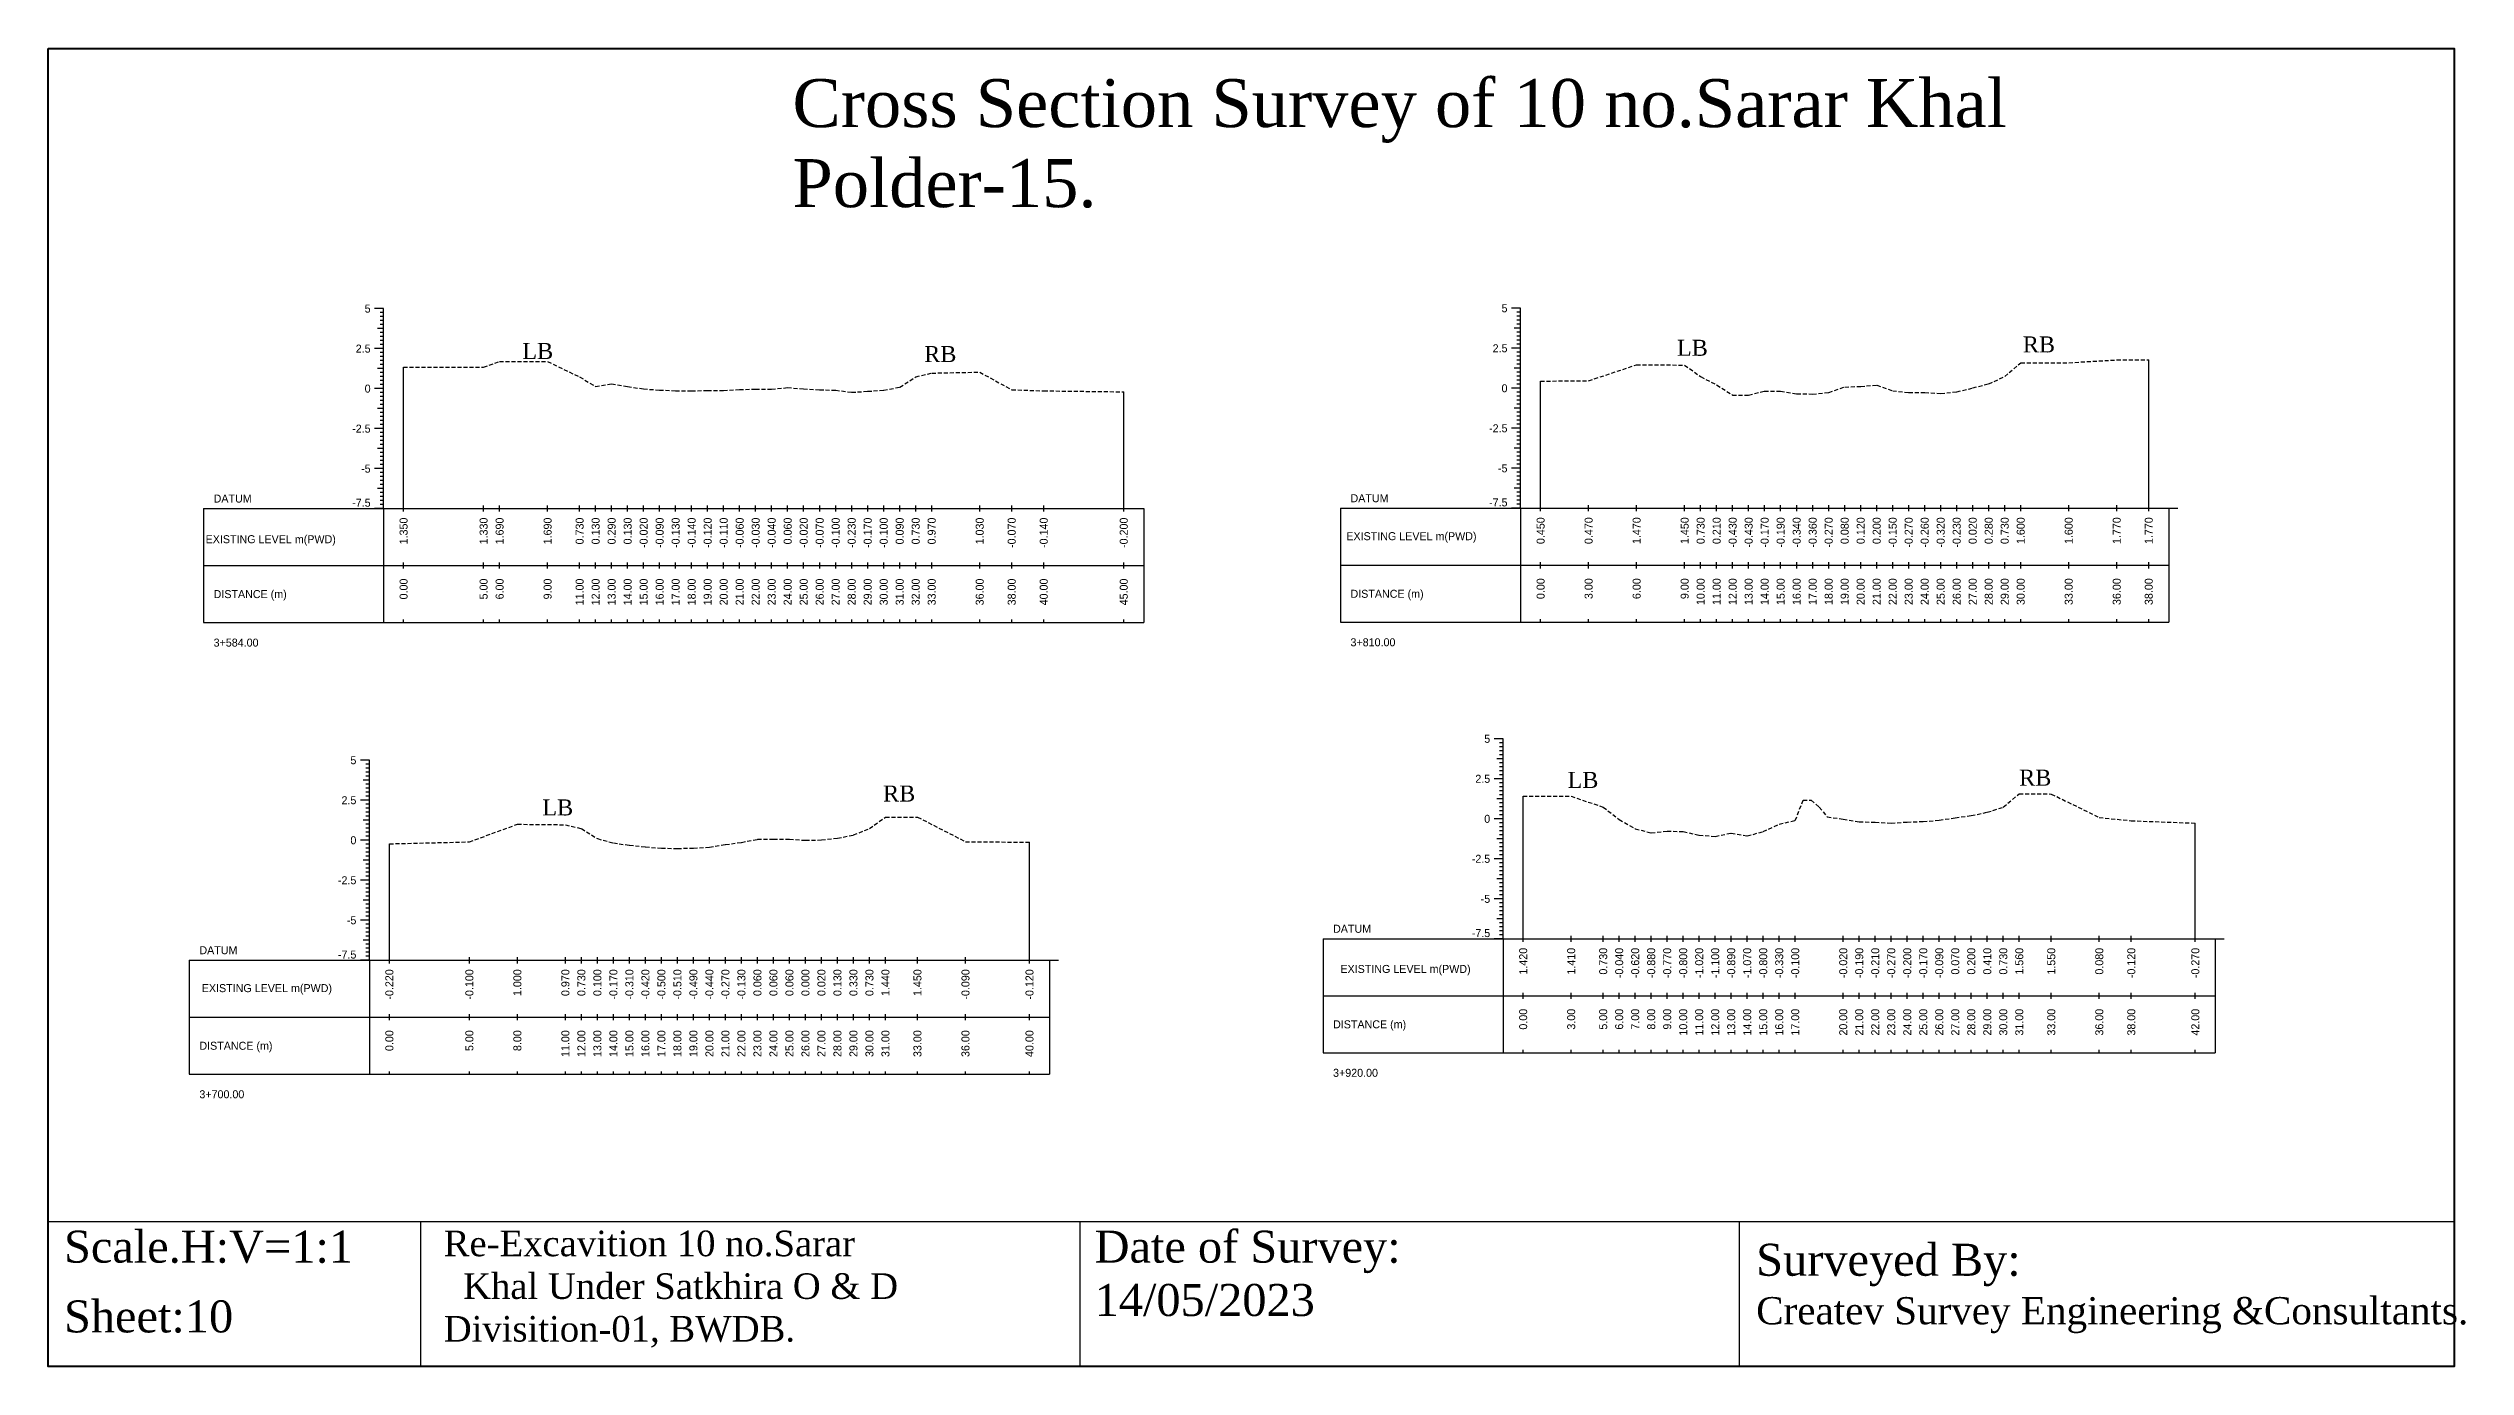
# Model space of a CAD drawing. Header units: inches. Extents: x 4752 to 6808, y -1487 to -426.
# Drawn here: x 6246.1 to 6397.1, y -1230.3 to -1148 of the extents above; entities that cross this region are included whole.
import ezdxf
from ezdxf.enums import TextEntityAlignment as Align

# ---------------------------------------------------------------- set-up
doc = ezdxf.new("R2010")
doc.units = ezdxf.units.IN
doc.header["$MEASUREMENT"] = 0
doc.linetypes.add('HIDDEN', pattern=[0.375, 0.25, -0.125])
doc.layers.add('CS_Drawing', color=7, linetype='Continuous')
doc.layers.add('GL', color=3, linetype='HIDDEN')
doc.styles.add('romans', font='romans.shx')

msp = doc.modelspace()

# ---------------------------------------------------------------- linework, layer by layer
at = {"color": 4, "lineweight": 40}
msp.add_lwpolyline([(6246.08, -1147.95), (6396.42, -1147.95), (6396.42, -1230.32), (6246.08, -1230.32)], close=True, dxfattribs=at)
for points in [[(6396.42, -1147.95), (6396.42, -1230.32)], [(6246.08, -1221.24), (6396.42, -1221.24)], [(6246.08, -1221.24), (6246.08, -1230.32)], [(6269.33, -1221.24), (6269.33, -1230.32)], [(6310.53, -1221.24), (6310.53, -1230.32)], [(6351.73, -1221.24), (6351.73, -1230.32)]]:
    msp.add_lwpolyline(points)
at = {"layer": 'CS_Drawing'}
for p, q in [((6267.03, -1164.21), (6266.47, -1164.21)), ((6267.03, -1164.21), (6266.64, -1164.21)), ((6267.03, -1164.21), (6266.81, -1164.21)), ((6267.03, -1164.46), (6266.81, -1164.46)), ((6267.03, -1176.71), (6267.03, -1164.21)), ((6338.08, -1164.19), (6337.51, -1164.19)), ((6338.08, -1164.19), (6337.68, -1164.19)), ((6338.08, -1164.19), (6337.85, -1164.19)), ((6338.08, -1164.44), (6337.85, -1164.44)), ((6338.08, -1176.69), (6338.08, -1164.19)), ((6267.03, -1165.46), (6266.64, -1165.46)), ((6267.03, -1164.71), (6266.81, -1164.71)), ((6267.03, -1164.96), (6266.81, -1164.96)), ((6267.03, -1165.21), (6266.81, -1165.21)), ((6267.03, -1165.46), (6266.81, -1165.46)), ((6267.03, -1165.71), (6266.81, -1165.71)), ((6267.03, -1165.96), (6266.81, -1165.96)), ((6338.08, -1165.44), (6337.68, -1165.44)), ((6338.08, -1164.69), (6337.85, -1164.69)), ((6338.08, -1164.94), (6337.85, -1164.94)), ((6338.08, -1165.19), (6337.85, -1165.19)), ((6338.08, -1165.44), (6337.85, -1165.44)), ((6338.08, -1165.69), (6337.85, -1165.69)), ((6338.08, -1165.94), (6337.85, -1165.94)), ((6267.03, -1166.71), (6266.47, -1166.71)), ((6267.03, -1166.71), (6266.64, -1166.71)), ((6267.03, -1166.21), (6266.81, -1166.21)), ((6267.03, -1166.46), (6266.81, -1166.46)), ((6267.03, -1166.71), (6266.81, -1166.71)), ((6267.03, -1166.96), (6266.81, -1166.96)), ((6267.03, -1167.21), (6266.81, -1167.21)), ((6267.03, -1167.46), (6266.81, -1167.46)), ((6338.08, -1166.69), (6337.51, -1166.69)), ((6338.08, -1166.69), (6337.68, -1166.69)), ((6338.08, -1166.19), (6337.85, -1166.19)), ((6338.08, -1166.44), (6337.85, -1166.44)), ((6338.08, -1166.69), (6337.85, -1166.69)), ((6338.08, -1166.94), (6337.85, -1166.94)), ((6338.08, -1167.19), (6337.85, -1167.19)), ((6338.08, -1167.44), (6337.85, -1167.44)), ((6377.33, -1176.69), (6377.33, -1167.42)), ((6267.03, -1167.96), (6266.64, -1167.96)), ((6267.03, -1167.71), (6266.81, -1167.71)), ((6267.03, -1167.96), (6266.81, -1167.96)), ((6267.03, -1168.21), (6266.81, -1168.21)), ((6267.03, -1168.46), (6266.81, -1168.46)), ((6267.03, -1168.71), (6266.81, -1168.71)), ((6267.03, -1168.96), (6266.81, -1168.96)), ((6268.28, -1176.71), (6268.28, -1167.86)), ((6338.08, -1167.94), (6337.68, -1167.94)), ((6338.08, -1167.69), (6337.85, -1167.69)), ((6338.08, -1167.94), (6337.85, -1167.94)), ((6338.08, -1168.19), (6337.85, -1168.19)), ((6338.08, -1168.44), (6337.85, -1168.44)), ((6338.08, -1168.69), (6337.85, -1168.69)), ((6338.08, -1168.94), (6337.85, -1168.94)), ((6339.33, -1176.69), (6339.33, -1168.74)), ((6267.03, -1169.21), (6266.47, -1169.21)), ((6267.03, -1169.21), (6266.64, -1169.21)), ((6267.03, -1170.46), (6266.64, -1170.46)), ((6267.03, -1169.21), (6266.81, -1169.21)), ((6267.03, -1169.46), (6266.81, -1169.46)), ((6267.03, -1169.71), (6266.81, -1169.71)), ((6267.03, -1169.96), (6266.81, -1169.96)), ((6267.03, -1170.21), (6266.81, -1170.21)), ((6267.03, -1170.46), (6266.81, -1170.46)), ((6313.28, -1176.71), (6313.28, -1169.41)), ((6338.08, -1169.19), (6337.51, -1169.19)), ((6338.08, -1169.19), (6337.68, -1169.19)), ((6338.08, -1170.44), (6337.68, -1170.44)), ((6338.08, -1169.19), (6337.85, -1169.19)), ((6338.08, -1169.44), (6337.85, -1169.44)), ((6338.08, -1169.69), (6337.85, -1169.69)), ((6338.08, -1169.94), (6337.85, -1169.94)), ((6338.08, -1170.19), (6337.85, -1170.19)), ((6338.08, -1170.44), (6337.85, -1170.44)), ((6267.03, -1171.71), (6266.47, -1171.71)), ((6267.03, -1171.71), (6266.64, -1171.71)), ((6267.03, -1170.71), (6266.81, -1170.71)), ((6267.03, -1170.96), (6266.81, -1170.96)), ((6267.03, -1171.21), (6266.81, -1171.21)), ((6267.03, -1171.46), (6266.81, -1171.46)), ((6267.03, -1171.71), (6266.81, -1171.71)), ((6267.03, -1171.96), (6266.81, -1171.96)), ((6338.08, -1171.69), (6337.51, -1171.69)), ((6338.08, -1171.69), (6337.68, -1171.69)), ((6338.08, -1170.69), (6337.85, -1170.69)), ((6338.08, -1170.94), (6337.85, -1170.94)), ((6338.08, -1171.19), (6337.85, -1171.19)), ((6338.08, -1171.44), (6337.85, -1171.44)), ((6338.08, -1171.69), (6337.85, -1171.69)), ((6338.08, -1171.94), (6337.85, -1171.94)), ((6267.03, -1172.96), (6266.64, -1172.96)), ((6267.03, -1172.21), (6266.81, -1172.21)), ((6267.03, -1172.46), (6266.81, -1172.46)), ((6267.03, -1172.71), (6266.81, -1172.71)), ((6267.03, -1172.96), (6266.81, -1172.96)), ((6267.03, -1173.21), (6266.81, -1173.21)), ((6267.03, -1173.46), (6266.81, -1173.46)), ((6338.08, -1172.94), (6337.68, -1172.94)), ((6338.08, -1172.19), (6337.85, -1172.19)), ((6338.08, -1172.44), (6337.85, -1172.44)), ((6338.08, -1172.69), (6337.85, -1172.69)), ((6338.08, -1172.94), (6337.85, -1172.94)), ((6338.08, -1173.19), (6337.85, -1173.19)), ((6338.08, -1173.44), (6337.85, -1173.44)), ((6267.03, -1174.21), (6266.47, -1174.21)), ((6267.03, -1174.21), (6266.64, -1174.21)), ((6267.03, -1173.71), (6266.81, -1173.71)), ((6267.03, -1173.96), (6266.81, -1173.96)), ((6267.03, -1174.21), (6266.81, -1174.21)), ((6267.03, -1174.46), (6266.81, -1174.46)), ((6267.03, -1174.71), (6266.81, -1174.71)), ((6267.03, -1174.96), (6266.81, -1174.96)), ((6338.08, -1174.19), (6337.51, -1174.19)), ((6338.08, -1174.19), (6337.68, -1174.19)), ((6338.08, -1173.69), (6337.85, -1173.69)), ((6338.08, -1173.94), (6337.85, -1173.94)), ((6338.08, -1174.19), (6337.85, -1174.19)), ((6338.08, -1174.44), (6337.85, -1174.44)), ((6338.08, -1174.69), (6337.85, -1174.69)), ((6338.08, -1174.94), (6337.85, -1174.94)), ((6267.03, -1175.46), (6266.64, -1175.46)), ((6267.03, -1175.21), (6266.81, -1175.21)), ((6267.03, -1175.46), (6266.81, -1175.46)), ((6267.03, -1175.71), (6266.81, -1175.71)), ((6267.03, -1175.96), (6266.81, -1175.96)), ((6267.03, -1176.21), (6266.81, -1176.21)), ((6267.03, -1176.46), (6266.81, -1176.46)), ((6268.28, -1176.89), (6268.28, -1176.52)), ((6273.28, -1176.89), (6273.28, -1176.52)), ((6274.28, -1176.89), (6274.28, -1176.52)), ((6277.28, -1176.89), (6277.28, -1176.52)), ((6279.28, -1176.89), (6279.28, -1176.52)), ((6280.28, -1176.89), (6280.28, -1176.52)), ((6281.28, -1176.89), (6281.28, -1176.52)), ((6282.28, -1176.89), (6282.28, -1176.52)), ((6283.28, -1176.89), (6283.28, -1176.52)), ((6284.28, -1176.89), (6284.28, -1176.52)), ((6285.28, -1176.89), (6285.28, -1176.52)), ((6286.28, -1176.89), (6286.28, -1176.52)), ((6287.28, -1176.89), (6287.28, -1176.52)), ((6288.28, -1176.89), (6288.28, -1176.52)), ((6289.28, -1176.89), (6289.28, -1176.52)), ((6290.28, -1176.89), (6290.28, -1176.52)), ((6291.28, -1176.89), (6291.28, -1176.52)), ((6292.28, -1176.89), (6292.28, -1176.52)), ((6293.28, -1176.89), (6293.28, -1176.52)), ((6294.28, -1176.89), (6294.28, -1176.52)), ((6295.28, -1176.89), (6295.28, -1176.52)), ((6296.28, -1176.89), (6296.28, -1176.52)), ((6297.28, -1176.89), (6297.28, -1176.52)), ((6298.28, -1176.89), (6298.28, -1176.52)), ((6299.28, -1176.89), (6299.28, -1176.52)), ((6300.28, -1176.89), (6300.28, -1176.52)), ((6301.28, -1176.89), (6301.28, -1176.52)), ((6304.28, -1176.89), (6304.28, -1176.52)), ((6306.28, -1176.89), (6306.28, -1176.52)), ((6308.28, -1176.89), (6308.28, -1176.52)), ((6313.28, -1176.89), (6313.28, -1176.52)), ((6326.83, -1176.69), (6338.08, -1176.69)), ((6326.83, -1176.69), (6326.83, -1183.81)), ((6338.08, -1176.69), (6337.51, -1176.69)), ((6338.08, -1175.44), (6337.68, -1175.44)), ((6338.08, -1176.69), (6337.68, -1176.69)), ((6338.08, -1175.19), (6337.85, -1175.19)), ((6338.08, -1175.44), (6337.85, -1175.44)), ((6338.08, -1175.69), (6337.85, -1175.69)), ((6338.08, -1175.94), (6337.85, -1175.94)), ((6338.08, -1176.19), (6337.85, -1176.19)), ((6338.08, -1176.44), (6337.85, -1176.44)), ((6338.08, -1176.69), (6337.85, -1176.69)), ((6338.08, -1176.69), (6378.58, -1176.69)), ((6338.08, -1176.69), (6338.08, -1183.81)), ((6339.33, -1176.87), (6339.33, -1176.5)), ((6342.33, -1176.87), (6342.33, -1176.5)), ((6345.33, -1176.87), (6345.33, -1176.5)), ((6348.33, -1176.87), (6348.33, -1176.5)), ((6349.33, -1176.87), (6349.33, -1176.5)), ((6350.33, -1176.87), (6350.33, -1176.5)), ((6351.33, -1176.87), (6351.33, -1176.5)), ((6352.33, -1176.87), (6352.33, -1176.5)), ((6353.33, -1176.87), (6353.33, -1176.5)), ((6354.33, -1176.87), (6354.33, -1176.5)), ((6355.33, -1176.87), (6355.33, -1176.5)), ((6356.33, -1176.87), (6356.33, -1176.5)), ((6357.33, -1176.87), (6357.33, -1176.5)), ((6358.33, -1176.87), (6358.33, -1176.5)), ((6359.33, -1176.87), (6359.33, -1176.5)), ((6360.33, -1176.87), (6360.33, -1176.5)), ((6361.33, -1176.87), (6361.33, -1176.5)), ((6362.33, -1176.87), (6362.33, -1176.5)), ((6363.33, -1176.87), (6363.33, -1176.5)), ((6364.33, -1176.87), (6364.33, -1176.5)), ((6365.33, -1176.87), (6365.33, -1176.5)), ((6366.33, -1176.87), (6366.33, -1176.5)), ((6367.33, -1176.87), (6367.33, -1176.5)), ((6368.33, -1176.87), (6368.33, -1176.5)), ((6369.33, -1176.87), (6369.33, -1176.5)), ((6372.33, -1176.87), (6372.33, -1176.5)), ((6375.33, -1176.87), (6375.33, -1176.5)), ((6377.33, -1176.87), (6377.33, -1176.5)), ((6378.58, -1176.69), (6379.14, -1176.69)), ((6378.58, -1176.69), (6378.97, -1176.69)), ((6378.58, -1176.69), (6378.8, -1176.69)), ((6378.58, -1176.69), (6378.58, -1183.81)), ((6255.78, -1176.71), (6267.03, -1176.71)), ((6255.78, -1176.71), (6255.78, -1183.83)), ((6267.03, -1176.71), (6266.47, -1176.71)), ((6267.03, -1176.71), (6266.64, -1176.71)), ((6267.03, -1176.71), (6266.81, -1176.71)), ((6267.03, -1176.71), (6314.53, -1176.71)), ((6267.03, -1176.71), (6267.03, -1183.83)), ((6314.53, -1176.71), (6314.53, -1183.83)), ((6255.78, -1180.27), (6267.03, -1180.27)), ((6267.03, -1180.27), (6314.53, -1180.27)), ((6267.03, -1180.27), (6314.53, -1180.27)), ((6268.28, -1180.46), (6268.28, -1180.08)), ((6273.28, -1180.46), (6273.28, -1180.08)), ((6274.28, -1180.46), (6274.28, -1180.08)), ((6277.28, -1180.46), (6277.28, -1180.08)), ((6279.28, -1180.46), (6279.28, -1180.08)), ((6280.28, -1180.46), (6280.28, -1180.08)), ((6281.28, -1180.46), (6281.28, -1180.08)), ((6282.28, -1180.46), (6282.28, -1180.08)), ((6283.28, -1180.46), (6283.28, -1180.08)), ((6284.28, -1180.46), (6284.28, -1180.08)), ((6285.28, -1180.46), (6285.28, -1180.08)), ((6286.28, -1180.46), (6286.28, -1180.08)), ((6287.28, -1180.46), (6287.28, -1180.08)), ((6288.28, -1180.46), (6288.28, -1180.08)), ((6289.28, -1180.46), (6289.28, -1180.08)), ((6290.28, -1180.46), (6290.28, -1180.08)), ((6291.28, -1180.46), (6291.28, -1180.08)), ((6292.28, -1180.46), (6292.28, -1180.08)), ((6293.28, -1180.46), (6293.28, -1180.08)), ((6294.28, -1180.46), (6294.28, -1180.08)), ((6295.28, -1180.46), (6295.28, -1180.08)), ((6296.28, -1180.46), (6296.28, -1180.08)), ((6297.28, -1180.46), (6297.28, -1180.08)), ((6298.28, -1180.46), (6298.28, -1180.08)), ((6299.28, -1180.46), (6299.28, -1180.08)), ((6300.28, -1180.46), (6300.28, -1180.08)), ((6301.28, -1180.46), (6301.28, -1180.08)), ((6304.28, -1180.46), (6304.28, -1180.08)), ((6306.28, -1180.46), (6306.28, -1180.08)), ((6308.28, -1180.46), (6308.28, -1180.08)), ((6313.28, -1180.46), (6313.28, -1180.08)), ((6326.83, -1180.25), (6338.08, -1180.25)), ((6338.08, -1180.25), (6378.58, -1180.25)), ((6338.08, -1180.25), (6378.58, -1180.25)), ((6339.33, -1180.44), (6339.33, -1180.06)), ((6342.33, -1180.44), (6342.33, -1180.06)), ((6345.33, -1180.44), (6345.33, -1180.06)), ((6348.33, -1180.44), (6348.33, -1180.06)), ((6349.33, -1180.44), (6349.33, -1180.06)), ((6350.33, -1180.44), (6350.33, -1180.06)), ((6351.33, -1180.44), (6351.33, -1180.06)), ((6352.33, -1180.44), (6352.33, -1180.06)), ((6353.33, -1180.44), (6353.33, -1180.06)), ((6354.33, -1180.44), (6354.33, -1180.06)), ((6355.33, -1180.44), (6355.33, -1180.06)), ((6356.33, -1180.44), (6356.33, -1180.06)), ((6357.33, -1180.44), (6357.33, -1180.06)), ((6358.33, -1180.44), (6358.33, -1180.06)), ((6359.33, -1180.44), (6359.33, -1180.06)), ((6360.33, -1180.44), (6360.33, -1180.06)), ((6361.33, -1180.44), (6361.33, -1180.06)), ((6362.33, -1180.44), (6362.33, -1180.06)), ((6363.33, -1180.44), (6363.33, -1180.06)), ((6364.33, -1180.44), (6364.33, -1180.06)), ((6365.33, -1180.44), (6365.33, -1180.06)), ((6366.33, -1180.44), (6366.33, -1180.06)), ((6367.33, -1180.44), (6367.33, -1180.06)), ((6368.33, -1180.44), (6368.33, -1180.06)), ((6369.33, -1180.44), (6369.33, -1180.06)), ((6372.33, -1180.44), (6372.33, -1180.06)), ((6375.33, -1180.44), (6375.33, -1180.06)), ((6377.33, -1180.44), (6377.33, -1180.06)), ((6255.78, -1183.83), (6267.03, -1183.83)), ((6267.03, -1183.83), (6314.53, -1183.83)), ((6268.28, -1183.83), (6268.28, -1183.64)), ((6273.28, -1183.83), (6273.28, -1183.64)), ((6274.28, -1183.83), (6274.28, -1183.64)), ((6277.28, -1183.83), (6277.28, -1183.64)), ((6279.28, -1183.83), (6279.28, -1183.64)), ((6280.28, -1183.83), (6280.28, -1183.64)), ((6281.28, -1183.83), (6281.28, -1183.64)), ((6282.28, -1183.83), (6282.28, -1183.64)), ((6283.28, -1183.83), (6283.28, -1183.64)), ((6284.28, -1183.83), (6284.28, -1183.64)), ((6285.28, -1183.83), (6285.28, -1183.64)), ((6286.28, -1183.83), (6286.28, -1183.64)), ((6287.28, -1183.83), (6287.28, -1183.64)), ((6288.28, -1183.83), (6288.28, -1183.64)), ((6289.28, -1183.83), (6289.28, -1183.64)), ((6290.28, -1183.83), (6290.28, -1183.64)), ((6291.28, -1183.83), (6291.28, -1183.64)), ((6292.28, -1183.83), (6292.28, -1183.64)), ((6293.28, -1183.83), (6293.28, -1183.64)), ((6294.28, -1183.83), (6294.28, -1183.64)), ((6295.28, -1183.83), (6295.28, -1183.64)), ((6296.28, -1183.83), (6296.28, -1183.64)), ((6297.28, -1183.83), (6297.28, -1183.64)), ((6298.28, -1183.83), (6298.28, -1183.64)), ((6299.28, -1183.83), (6299.28, -1183.64)), ((6300.28, -1183.83), (6300.28, -1183.64)), ((6301.28, -1183.83), (6301.28, -1183.64)), ((6304.28, -1183.83), (6304.28, -1183.64)), ((6306.28, -1183.83), (6306.28, -1183.64)), ((6308.28, -1183.83), (6308.28, -1183.64)), ((6313.28, -1183.83), (6313.28, -1183.64)), ((6326.83, -1183.81), (6338.08, -1183.81)), ((6338.08, -1183.81), (6378.58, -1183.81)), ((6339.33, -1183.81), (6339.33, -1183.62)), ((6342.33, -1183.81), (6342.33, -1183.62)), ((6345.33, -1183.81), (6345.33, -1183.62)), ((6348.33, -1183.81), (6348.33, -1183.62)), ((6349.33, -1183.81), (6349.33, -1183.62)), ((6350.33, -1183.81), (6350.33, -1183.62)), ((6351.33, -1183.81), (6351.33, -1183.62)), ((6352.33, -1183.81), (6352.33, -1183.62)), ((6353.33, -1183.81), (6353.33, -1183.62)), ((6354.33, -1183.81), (6354.33, -1183.62)), ((6355.33, -1183.81), (6355.33, -1183.62)), ((6356.33, -1183.81), (6356.33, -1183.62)), ((6357.33, -1183.81), (6357.33, -1183.62)), ((6358.33, -1183.81), (6358.33, -1183.62)), ((6359.33, -1183.81), (6359.33, -1183.62)), ((6360.33, -1183.81), (6360.33, -1183.62)), ((6361.33, -1183.81), (6361.33, -1183.62)), ((6362.33, -1183.81), (6362.33, -1183.62)), ((6363.33, -1183.81), (6363.33, -1183.62)), ((6364.33, -1183.81), (6364.33, -1183.62)), ((6365.33, -1183.81), (6365.33, -1183.62)), ((6366.33, -1183.81), (6366.33, -1183.62)), ((6367.33, -1183.81), (6367.33, -1183.62)), ((6368.33, -1183.81), (6368.33, -1183.62)), ((6369.33, -1183.81), (6369.33, -1183.62)), ((6372.33, -1183.81), (6372.33, -1183.62)), ((6375.33, -1183.81), (6375.33, -1183.62)), ((6377.33, -1183.81), (6377.33, -1183.62)), ((6336.99, -1191.09), (6336.43, -1191.09)), ((6336.99, -1191.09), (6336.6, -1191.09)), ((6336.99, -1191.09), (6336.76, -1191.09)), ((6336.99, -1191.34), (6336.76, -1191.34)), ((6336.99, -1191.59), (6336.76, -1191.59)), ((6336.99, -1203.59), (6336.99, -1191.09)), ((6266.14, -1192.43), (6265.58, -1192.43)), ((6266.14, -1192.43), (6265.75, -1192.43)), ((6266.14, -1192.43), (6265.92, -1192.43)), ((6266.14, -1192.68), (6265.92, -1192.68)), ((6266.14, -1192.93), (6265.92, -1192.93)), ((6266.14, -1193.18), (6265.92, -1193.18)), ((6266.14, -1204.93), (6266.14, -1192.43)), ((6336.99, -1192.34), (6336.6, -1192.34)), ((6336.99, -1191.84), (6336.76, -1191.84)), ((6336.99, -1192.09), (6336.76, -1192.09)), ((6336.99, -1192.34), (6336.76, -1192.34)), ((6336.99, -1192.59), (6336.76, -1192.59)), ((6336.99, -1192.84), (6336.76, -1192.84)), ((6336.99, -1193.09), (6336.76, -1193.09)), ((6266.14, -1193.68), (6265.75, -1193.68)), ((6266.14, -1193.43), (6265.92, -1193.43)), ((6266.14, -1193.68), (6265.92, -1193.68)), ((6266.14, -1193.93), (6265.92, -1193.93)), ((6266.14, -1194.18), (6265.92, -1194.18)), ((6266.14, -1194.43), (6265.92, -1194.43)), ((6266.14, -1194.68), (6265.92, -1194.68)), ((6336.99, -1193.59), (6336.43, -1193.59)), ((6336.99, -1193.59), (6336.6, -1193.59)), ((6336.99, -1193.34), (6336.76, -1193.34)), ((6336.99, -1193.59), (6336.76, -1193.59)), ((6336.99, -1193.84), (6336.76, -1193.84)), ((6336.99, -1194.09), (6336.76, -1194.09)), ((6336.99, -1194.34), (6336.76, -1194.34)), ((6336.99, -1194.59), (6336.76, -1194.59)), ((6338.24, -1203.59), (6338.24, -1194.67)), ((6266.14, -1194.93), (6265.58, -1194.93)), ((6266.14, -1194.93), (6265.75, -1194.93)), ((6266.14, -1196.18), (6265.75, -1196.18)), ((6266.14, -1194.93), (6265.92, -1194.93)), ((6266.14, -1195.18), (6265.92, -1195.18)), ((6266.14, -1195.43), (6265.92, -1195.43)), ((6266.14, -1195.68), (6265.92, -1195.68)), ((6266.14, -1195.93), (6265.92, -1195.93)), ((6266.14, -1196.18), (6265.92, -1196.18)), ((6336.99, -1196.09), (6336.43, -1196.09)), ((6336.99, -1194.84), (6336.6, -1194.84)), ((6336.99, -1196.09), (6336.6, -1196.09)), ((6336.99, -1194.84), (6336.76, -1194.84)), ((6336.99, -1195.09), (6336.76, -1195.09)), ((6336.99, -1195.34), (6336.76, -1195.34)), ((6336.99, -1195.59), (6336.76, -1195.59)), ((6336.99, -1195.84), (6336.76, -1195.84)), ((6336.99, -1196.09), (6336.76, -1196.09)), ((6266.14, -1197.43), (6265.58, -1197.43)), ((6266.14, -1197.43), (6265.75, -1197.43)), ((6266.14, -1196.43), (6265.92, -1196.43)), ((6266.14, -1196.68), (6265.92, -1196.68)), ((6266.14, -1196.93), (6265.92, -1196.93)), ((6266.14, -1197.18), (6265.92, -1197.18)), ((6266.14, -1197.43), (6265.92, -1197.43)), ((6266.14, -1197.68), (6265.92, -1197.68)), ((6267.39, -1204.93), (6267.39, -1197.65)), ((6307.39, -1204.93), (6307.39, -1197.55)), ((6336.99, -1197.34), (6336.6, -1197.34)), ((6336.99, -1196.34), (6336.76, -1196.34)), ((6336.99, -1196.59), (6336.76, -1196.59)), ((6336.99, -1196.84), (6336.76, -1196.84)), ((6336.99, -1197.09), (6336.76, -1197.09)), ((6336.99, -1197.34), (6336.76, -1197.34)), ((6336.99, -1197.59), (6336.76, -1197.59)), ((6380.24, -1203.59), (6380.24, -1196.36)), ((6266.14, -1198.68), (6265.75, -1198.68)), ((6266.14, -1197.93), (6265.92, -1197.93)), ((6266.14, -1198.18), (6265.92, -1198.18)), ((6266.14, -1198.43), (6265.92, -1198.43)), ((6266.14, -1198.68), (6265.92, -1198.68)), ((6266.14, -1198.93), (6265.92, -1198.93)), ((6266.14, -1199.18), (6265.92, -1199.18)), ((6336.99, -1198.59), (6336.43, -1198.59)), ((6336.99, -1198.59), (6336.6, -1198.59)), ((6336.99, -1197.84), (6336.76, -1197.84)), ((6336.99, -1198.09), (6336.76, -1198.09)), ((6336.99, -1198.34), (6336.76, -1198.34)), ((6336.99, -1198.59), (6336.76, -1198.59)), ((6336.99, -1198.84), (6336.76, -1198.84)), ((6336.99, -1199.09), (6336.76, -1199.09)), ((6336.99, -1199.34), (6336.76, -1199.34)), ((6266.14, -1199.93), (6265.58, -1199.93)), ((6266.14, -1199.93), (6265.75, -1199.93)), ((6266.14, -1199.43), (6265.92, -1199.43)), ((6266.14, -1199.68), (6265.92, -1199.68)), ((6266.14, -1199.93), (6265.92, -1199.93)), ((6266.14, -1200.18), (6265.92, -1200.18)), ((6266.14, -1200.43), (6265.92, -1200.43)), ((6266.14, -1200.68), (6265.92, -1200.68)), ((6336.99, -1199.84), (6336.6, -1199.84)), ((6336.99, -1199.59), (6336.76, -1199.59)), ((6336.99, -1199.84), (6336.76, -1199.84)), ((6336.99, -1200.09), (6336.76, -1200.09)), ((6336.99, -1200.34), (6336.76, -1200.34)), ((6336.99, -1200.59), (6336.76, -1200.59)), ((6336.99, -1200.84), (6336.76, -1200.84)), ((6266.14, -1201.18), (6265.75, -1201.18)), ((6266.14, -1200.93), (6265.92, -1200.93)), ((6266.14, -1201.18), (6265.92, -1201.18)), ((6266.14, -1201.43), (6265.92, -1201.43)), ((6266.14, -1201.68), (6265.92, -1201.68)), ((6266.14, -1201.93), (6265.92, -1201.93)), ((6266.14, -1202.18), (6265.92, -1202.18)), ((6336.99, -1201.09), (6336.43, -1201.09)), ((6336.99, -1201.09), (6336.6, -1201.09)), ((6336.99, -1202.34), (6336.6, -1202.34)), ((6336.99, -1201.09), (6336.76, -1201.09)), ((6336.99, -1201.34), (6336.76, -1201.34)), ((6336.99, -1201.59), (6336.76, -1201.59)), ((6336.99, -1201.84), (6336.76, -1201.84)), ((6336.99, -1202.09), (6336.76, -1202.09)), ((6336.99, -1202.34), (6336.76, -1202.34)), ((6266.14, -1202.43), (6265.58, -1202.43)), ((6266.14, -1202.43), (6265.75, -1202.43)), ((6266.14, -1203.68), (6265.75, -1203.68)), ((6266.14, -1202.43), (6265.92, -1202.43)), ((6266.14, -1202.68), (6265.92, -1202.68)), ((6266.14, -1202.93), (6265.92, -1202.93)), ((6266.14, -1203.18), (6265.92, -1203.18)), ((6266.14, -1203.43), (6265.92, -1203.43)), ((6266.14, -1203.68), (6265.92, -1203.68)), ((6325.74, -1203.59), (6336.99, -1203.59)), ((6325.74, -1203.59), (6325.74, -1210.71)), ((6336.99, -1203.59), (6336.43, -1203.59)), ((6336.99, -1203.59), (6336.6, -1203.59)), ((6336.99, -1202.59), (6336.76, -1202.59)), ((6336.99, -1202.84), (6336.76, -1202.84)), ((6336.99, -1203.09), (6336.76, -1203.09)), ((6336.99, -1203.34), (6336.76, -1203.34)), ((6336.99, -1203.59), (6336.76, -1203.59)), ((6336.99, -1203.59), (6381.49, -1203.59)), ((6336.99, -1203.59), (6336.99, -1210.71)), ((6338.24, -1203.78), (6338.24, -1203.4)), ((6341.24, -1203.78), (6341.24, -1203.4)), ((6343.24, -1203.78), (6343.24, -1203.4)), ((6344.24, -1203.78), (6344.24, -1203.4)), ((6345.24, -1203.78), (6345.24, -1203.4)), ((6346.24, -1203.78), (6346.24, -1203.4)), ((6347.24, -1203.78), (6347.24, -1203.4)), ((6348.24, -1203.78), (6348.24, -1203.4)), ((6349.24, -1203.78), (6349.24, -1203.4)), ((6350.24, -1203.78), (6350.24, -1203.4)), ((6351.24, -1203.78), (6351.24, -1203.4)), ((6352.24, -1203.78), (6352.24, -1203.4)), ((6353.24, -1203.78), (6353.24, -1203.4)), ((6354.24, -1203.78), (6354.24, -1203.4)), ((6355.24, -1203.78), (6355.24, -1203.4)), ((6358.24, -1203.78), (6358.24, -1203.4)), ((6359.24, -1203.78), (6359.24, -1203.4)), ((6360.24, -1203.78), (6360.24, -1203.4)), ((6361.24, -1203.78), (6361.24, -1203.4)), ((6362.24, -1203.78), (6362.24, -1203.4)), ((6363.24, -1203.78), (6363.24, -1203.4)), ((6364.24, -1203.78), (6364.24, -1203.4)), ((6365.24, -1203.78), (6365.24, -1203.4)), ((6366.24, -1203.78), (6366.24, -1203.4)), ((6367.24, -1203.78), (6367.24, -1203.4)), ((6368.24, -1203.78), (6368.24, -1203.4)), ((6369.24, -1203.78), (6369.24, -1203.4)), ((6371.24, -1203.78), (6371.24, -1203.4)), ((6374.24, -1203.78), (6374.24, -1203.4)), ((6376.24, -1203.78), (6376.24, -1203.4)), ((6380.24, -1203.78), (6380.24, -1203.4)), ((6381.49, -1203.59), (6382.05, -1203.59)), ((6381.49, -1203.59), (6381.88, -1203.59)), ((6381.49, -1203.59), (6381.71, -1203.59)), ((6381.49, -1203.59), (6381.49, -1210.71)), ((6254.89, -1204.93), (6266.14, -1204.93)), ((6254.89, -1204.93), (6254.89, -1212.05)), ((6266.14, -1204.93), (6265.58, -1204.93)), ((6266.14, -1204.93), (6265.75, -1204.93)), ((6266.14, -1203.93), (6265.92, -1203.93)), ((6266.14, -1204.18), (6265.92, -1204.18)), ((6266.14, -1204.43), (6265.92, -1204.43)), ((6266.14, -1204.68), (6265.92, -1204.68)), ((6266.14, -1204.93), (6265.92, -1204.93)), ((6266.14, -1204.93), (6308.64, -1204.93)), ((6266.14, -1204.93), (6266.14, -1212.05)), ((6267.39, -1205.12), (6267.39, -1204.74)), ((6272.39, -1205.12), (6272.39, -1204.74)), ((6275.39, -1205.12), (6275.39, -1204.74)), ((6278.39, -1205.12), (6278.39, -1204.74)), ((6279.39, -1205.12), (6279.39, -1204.74)), ((6280.39, -1205.12), (6280.39, -1204.74)), ((6281.39, -1205.12), (6281.39, -1204.74)), ((6282.39, -1205.12), (6282.39, -1204.74)), ((6283.39, -1205.12), (6283.39, -1204.74)), ((6284.39, -1205.12), (6284.39, -1204.74)), ((6285.39, -1205.12), (6285.39, -1204.74)), ((6286.39, -1205.12), (6286.39, -1204.74)), ((6287.39, -1205.12), (6287.39, -1204.74)), ((6288.39, -1205.12), (6288.39, -1204.74)), ((6289.39, -1205.12), (6289.39, -1204.74)), ((6290.39, -1205.12), (6290.39, -1204.74)), ((6291.39, -1205.12), (6291.39, -1204.74)), ((6292.39, -1205.12), (6292.39, -1204.74)), ((6293.39, -1205.12), (6293.39, -1204.74)), ((6294.39, -1205.12), (6294.39, -1204.74)), ((6295.39, -1205.12), (6295.39, -1204.74)), ((6296.39, -1205.12), (6296.39, -1204.74)), ((6297.39, -1205.12), (6297.39, -1204.74)), ((6298.39, -1205.12), (6298.39, -1204.74)), ((6300.39, -1205.12), (6300.39, -1204.74)), ((6303.39, -1205.12), (6303.39, -1204.74)), ((6307.39, -1205.12), (6307.39, -1204.74)), ((6308.64, -1204.93), (6309.2, -1204.93)), ((6308.64, -1204.93), (6309.03, -1204.93)), ((6308.64, -1204.93), (6308.87, -1204.93)), ((6308.64, -1204.93), (6308.64, -1212.05)), ((6267.39, -1208.68), (6267.39, -1208.3)), ((6272.39, -1208.68), (6272.39, -1208.3)), ((6275.39, -1208.68), (6275.39, -1208.3)), ((6278.39, -1208.68), (6278.39, -1208.3)), ((6279.39, -1208.68), (6279.39, -1208.3)), ((6280.39, -1208.68), (6280.39, -1208.3)), ((6281.39, -1208.68), (6281.39, -1208.3)), ((6282.39, -1208.68), (6282.39, -1208.3)), ((6283.39, -1208.68), (6283.39, -1208.3)), ((6284.39, -1208.68), (6284.39, -1208.3)), ((6285.39, -1208.68), (6285.39, -1208.3)), ((6286.39, -1208.68), (6286.39, -1208.3)), ((6287.39, -1208.68), (6287.39, -1208.3)), ((6288.39, -1208.68), (6288.39, -1208.3)), ((6289.39, -1208.68), (6289.39, -1208.3)), ((6290.39, -1208.68), (6290.39, -1208.3)), ((6291.39, -1208.68), (6291.39, -1208.3)), ((6292.39, -1208.68), (6292.39, -1208.3)), ((6293.39, -1208.68), (6293.39, -1208.3)), ((6294.39, -1208.68), (6294.39, -1208.3)), ((6295.39, -1208.68), (6295.39, -1208.3)), ((6296.39, -1208.68), (6296.39, -1208.3)), ((6297.39, -1208.68), (6297.39, -1208.3)), ((6298.39, -1208.68), (6298.39, -1208.3)), ((6300.39, -1208.68), (6300.39, -1208.3)), ((6303.39, -1208.68), (6303.39, -1208.3)), ((6307.39, -1208.68), (6307.39, -1208.3)), ((6325.74, -1207.15), (6336.99, -1207.15)), ((6336.99, -1207.15), (6381.49, -1207.15)), ((6336.99, -1207.15), (6381.49, -1207.15)), ((6338.24, -1207.34), (6338.24, -1206.96)), ((6341.24, -1207.34), (6341.24, -1206.96)), ((6343.24, -1207.34), (6343.24, -1206.96)), ((6344.24, -1207.34), (6344.24, -1206.96)), ((6345.24, -1207.34), (6345.24, -1206.96)), ((6346.24, -1207.34), (6346.24, -1206.96)), ((6347.24, -1207.34), (6347.24, -1206.96)), ((6348.24, -1207.34), (6348.24, -1206.96)), ((6349.24, -1207.34), (6349.24, -1206.96)), ((6350.24, -1207.34), (6350.24, -1206.96)), ((6351.24, -1207.34), (6351.24, -1206.96)), ((6352.24, -1207.34), (6352.24, -1206.96)), ((6353.24, -1207.34), (6353.24, -1206.96)), ((6354.24, -1207.34), (6354.24, -1206.96)), ((6355.24, -1207.34), (6355.24, -1206.96)), ((6358.24, -1207.34), (6358.24, -1206.96)), ((6359.24, -1207.34), (6359.24, -1206.96)), ((6360.24, -1207.34), (6360.24, -1206.96)), ((6361.24, -1207.34), (6361.24, -1206.96)), ((6362.24, -1207.34), (6362.24, -1206.96)), ((6363.24, -1207.34), (6363.24, -1206.96)), ((6364.24, -1207.34), (6364.24, -1206.96)), ((6365.24, -1207.34), (6365.24, -1206.96)), ((6366.24, -1207.34), (6366.24, -1206.96)), ((6367.24, -1207.34), (6367.24, -1206.96)), ((6368.24, -1207.34), (6368.24, -1206.96)), ((6369.24, -1207.34), (6369.24, -1206.96)), ((6371.24, -1207.34), (6371.24, -1206.96)), ((6374.24, -1207.34), (6374.24, -1206.96)), ((6376.24, -1207.34), (6376.24, -1206.96)), ((6380.24, -1207.34), (6380.24, -1206.96)), ((6254.89, -1208.49), (6266.14, -1208.49)), ((6266.14, -1208.49), (6308.64, -1208.49)), ((6266.14, -1208.49), (6308.64, -1208.49)), ((6325.74, -1210.71), (6336.99, -1210.71)), ((6336.99, -1210.71), (6381.49, -1210.71)), ((6338.24, -1210.71), (6338.24, -1210.53)), ((6341.24, -1210.71), (6341.24, -1210.53)), ((6343.24, -1210.71), (6343.24, -1210.53)), ((6344.24, -1210.71), (6344.24, -1210.53)), ((6345.24, -1210.71), (6345.24, -1210.53)), ((6346.24, -1210.71), (6346.24, -1210.53)), ((6347.24, -1210.71), (6347.24, -1210.53)), ((6348.24, -1210.71), (6348.24, -1210.53)), ((6349.24, -1210.71), (6349.24, -1210.53)), ((6350.24, -1210.71), (6350.24, -1210.53)), ((6351.24, -1210.71), (6351.24, -1210.53)), ((6352.24, -1210.71), (6352.24, -1210.53)), ((6353.24, -1210.71), (6353.24, -1210.53)), ((6354.24, -1210.71), (6354.24, -1210.53)), ((6355.24, -1210.71), (6355.24, -1210.53)), ((6358.24, -1210.71), (6358.24, -1210.53)), ((6359.24, -1210.71), (6359.24, -1210.53)), ((6360.24, -1210.71), (6360.24, -1210.53)), ((6361.24, -1210.71), (6361.24, -1210.53)), ((6362.24, -1210.71), (6362.24, -1210.53)), ((6363.24, -1210.71), (6363.24, -1210.53)), ((6364.24, -1210.71), (6364.24, -1210.53)), ((6365.24, -1210.71), (6365.24, -1210.53)), ((6366.24, -1210.71), (6366.24, -1210.53)), ((6367.24, -1210.71), (6367.24, -1210.53)), ((6368.24, -1210.71), (6368.24, -1210.53)), ((6369.24, -1210.71), (6369.24, -1210.53)), ((6371.24, -1210.71), (6371.24, -1210.53)), ((6374.24, -1210.71), (6374.24, -1210.53)), ((6376.24, -1210.71), (6376.24, -1210.53)), ((6380.24, -1210.71), (6380.24, -1210.53)), ((6254.89, -1212.05), (6266.14, -1212.05)), ((6266.14, -1212.05), (6308.64, -1212.05)), ((6267.39, -1212.05), (6267.39, -1211.87)), ((6272.39, -1212.05), (6272.39, -1211.87)), ((6275.39, -1212.05), (6275.39, -1211.87)), ((6278.39, -1212.05), (6278.39, -1211.87)), ((6279.39, -1212.05), (6279.39, -1211.87)), ((6280.39, -1212.05), (6280.39, -1211.87)), ((6281.39, -1212.05), (6281.39, -1211.87)), ((6282.39, -1212.05), (6282.39, -1211.87)), ((6283.39, -1212.05), (6283.39, -1211.87)), ((6284.39, -1212.05), (6284.39, -1211.87)), ((6285.39, -1212.05), (6285.39, -1211.87)), ((6286.39, -1212.05), (6286.39, -1211.87)), ((6287.39, -1212.05), (6287.39, -1211.87)), ((6288.39, -1212.05), (6288.39, -1211.87)), ((6289.39, -1212.05), (6289.39, -1211.87)), ((6290.39, -1212.05), (6290.39, -1211.87)), ((6291.39, -1212.05), (6291.39, -1211.87)), ((6292.39, -1212.05), (6292.39, -1211.87)), ((6293.39, -1212.05), (6293.39, -1211.87)), ((6294.39, -1212.05), (6294.39, -1211.87)), ((6295.39, -1212.05), (6295.39, -1211.87)), ((6296.39, -1212.05), (6296.39, -1211.87)), ((6297.39, -1212.05), (6297.39, -1211.87)), ((6298.39, -1212.05), (6298.39, -1211.87)), ((6300.39, -1212.05), (6300.39, -1211.87)), ((6303.39, -1212.05), (6303.39, -1211.87)), ((6307.39, -1212.05), (6307.39, -1211.87))]:
    msp.add_line(p, q, dxfattribs=at)
at = {"layer": 'GL'}
for points in [[(6268.28, -1167.86), (6273.28, -1167.88), (6274.28, -1167.52), (6277.28, -1167.52), (6279.28, -1168.48), (6280.28, -1169.08), (6281.28, -1168.92), (6282.28, -1169.08), (6283.28, -1169.23), (6284.28, -1169.3), (6285.28, -1169.34), (6286.28, -1169.35), (6287.28, -1169.33), (6288.28, -1169.32), (6289.28, -1169.27), (6290.28, -1169.24), (6291.28, -1169.25), (6292.28, -1169.15), (6293.28, -1169.23), (6294.28, -1169.28), (6295.28, -1169.31), (6296.28, -1169.44), (6297.28, -1169.38), (6298.28, -1169.31), (6299.28, -1169.12), (6300.28, -1168.48), (6301.28, -1168.24), (6304.28, -1168.18), (6306.28, -1169.28), (6308.28, -1169.35), (6313.28, -1169.41)], [(6339.33, -1168.74), (6342.33, -1168.72), (6345.33, -1167.72), (6348.33, -1167.74), (6349.33, -1168.46), (6350.33, -1168.98), (6351.33, -1169.62), (6352.33, -1169.62), (6353.33, -1169.36), (6354.33, -1169.38), (6355.33, -1169.53), (6356.33, -1169.55), (6357.33, -1169.46), (6358.33, -1169.11), (6359.33, -1169.07), (6360.33, -1168.99), (6361.33, -1169.34), (6362.33, -1169.46), (6363.33, -1169.45), (6364.33, -1169.51), (6365.33, -1169.42), (6366.33, -1169.17), (6367.33, -1168.91), (6368.33, -1168.46), (6369.33, -1167.59), (6372.33, -1167.59), (6375.33, -1167.42), (6377.33, -1167.42)], [(6338.24, -1194.67), (6341.24, -1194.68), (6343.24, -1195.36), (6344.24, -1196.13), (6345.24, -1196.71), (6346.24, -1196.97), (6347.24, -1196.86), (6348.24, -1196.89), (6349.24, -1197.11), (6350.24, -1197.19), (6351.24, -1196.98), (6352.24, -1197.16), (6353.24, -1196.89), (6354.24, -1196.42), (6355.24, -1196.19), (6355.74, -1194.93), (6356.24, -1194.92), (6356.74, -1195.36), (6357.24, -1195.97), (6358.24, -1196.11), (6359.24, -1196.28), (6360.24, -1196.3), (6361.24, -1196.36), (6362.24, -1196.29), (6363.24, -1196.26), (6364.24, -1196.18), (6365.24, -1196.02), (6366.24, -1195.89), (6367.24, -1195.68), (6368.24, -1195.36), (6369.24, -1194.53), (6371.24, -1194.54), (6374.24, -1196.01), (6376.24, -1196.21), (6380.24, -1196.36)], [(6267.39, -1197.65), (6272.39, -1197.53), (6275.39, -1196.43), (6278.39, -1196.46), (6279.39, -1196.7), (6280.39, -1197.33), (6281.39, -1197.6), (6282.39, -1197.74), (6283.39, -1197.85), (6284.39, -1197.93), (6285.39, -1197.94), (6286.39, -1197.92), (6287.39, -1197.87), (6288.39, -1197.7), (6289.39, -1197.56), (6290.39, -1197.37), (6291.39, -1197.37), (6292.39, -1197.37), (6293.39, -1197.43), (6294.39, -1197.41), (6295.39, -1197.3), (6296.39, -1197.1), (6297.39, -1196.7), (6298.39, -1195.99), (6300.39, -1195.98), (6303.39, -1197.52), (6307.39, -1197.55)]]:
    msp.add_lwpolyline(points, dxfattribs=at)

# ---------------------------------------------------------------- texts
at = {"attachment_point": 1, "style": 'romans'}
for s, insert, char_height, width in [('{\\fTimes New Roman|b0|i0|c0|p18;Cross Section Survey of 10 no.Sarar Khal Polder-15.}', (6292.58, -1149.87), 3, 75.7359), ('\\pi-1,l1;{\\fTimes New Roman|b0|i0|c0|p18;RB}', (6369.46, -1165.95), 1, 325.847), ('{\\fTimes New Roman|b0|i0|c0|p18;LB}', (6275.7, -1166.36), 1, 325.847), ('\\pi-1,l1;{\\fTimes New Roman|b0|i0|c0|p18;RB}', (6300.81, -1166.55), 1, 325.847), ('{\\fTimes New Roman|b0|i0|c0|p18;LB}', (6347.85, -1166.16), 1, 325.847), ('{\\fTimes New Roman|b0|i0|c0|p18;LB}', (6341.01, -1193.16), 1, 325.847), ('\\pi-1,l1;{\\fTimes New Roman|b0|i0|c0|p18;RB}', (6369.23, -1193.02), 1, 325.847), ('\\pi-1,l1;{\\fTimes New Roman|b0|i0|c0|p18;RB}', (6298.24, -1194.01), 1, 325.847), ('{\\fTimes New Roman|b0|i0|c0|p18;LB}', (6276.95, -1194.88), 1, 325.847), ('{\\fTimes New Roman|b0|i0|c0|p18;Scale.H:V=1:1}', (6247.06, -1221.82), 2, 22.2708), ('{\\fTimes New Roman|b0|i0|c0|p18;Re-Excavition 10 no.Sarar\\P  Khal Under Satkhira O & D    Divisition-01, BWDB.}', (6270.79, -1221.82), 1.6, 38.8405), ('{\\fTimes New Roman|b0|i0|c0|p18;Date of Survey: 14/05/2023}', (6311.46, -1221.82), 2, 22.2708), ('{\\fTimes New Roman|b0|i0|c0|p18;Surveyed By:                                     \\H0.85x;Createv Survey Engineering &Consultants.}', (6352.8, -1222.64), 2, 45.2193), ('{\\fTimes New Roman|b0|i0|c0|p18;Sheet:10}', (6247.06, -1226.18), 2, 38.8405)]:
    msp.add_mtext(s, dxfattribs=dict(at, insert=insert, char_height=char_height, width=width))
at = {"layer": 'CS_Drawing'}
for s, p in [('5', (6266.22, -1164.21)), ('5', (6337.26, -1164.19)), ('2.5', (6266.22, -1166.71)), ('2.5', (6337.26, -1166.69)), ('0', (6266.22, -1169.21)), ('0', (6337.26, -1169.19)), ('-2.5', (6266.22, -1171.71)), ('-2.5', (6337.26, -1171.69)), ('-5', (6266.22, -1174.21)), ('-5', (6337.26, -1174.19)), ('5', (6336.18, -1191.09)), ('5', (6265.33, -1192.43)), ('2.5', (6265.33, -1194.93)), ('2.5', (6336.18, -1193.59)), ('0', (6336.18, -1196.09)), ('0', (6265.33, -1197.43)), ('-2.5', (6336.18, -1198.59)), ('-2.5', (6265.33, -1199.93)), ('-5', (6336.18, -1201.09)), ('-5', (6265.33, -1202.43))]:
    msp.add_text(s, height=0.5, dxfattribs=at).set_placement(p, align=Align.MIDDLE_RIGHT)
for s, p in [('DATUM', (6256.41, -1176.08)), ('DATUM', (6327.45, -1176.06)), ('EXISTING LEVEL m(PWD)', (6327.19, -1178.43)), ('EXISTING LEVEL m(PWD)', (6255.91, -1178.62)), ('DISTANCE (m)', (6256.41, -1182.05)), ('DISTANCE (m)', (6327.45, -1182.03)), ('3+584.00', (6256.41, -1185.08)), ('3+810.00', (6327.45, -1185.06)), ('DATUM', (6326.36, -1202.96)), ('DATUM', (6255.52, -1204.3)), ('EXISTING LEVEL m(PWD)', (6326.82, -1205.47)), ('EXISTING LEVEL m(PWD)', (6255.67, -1206.67)), ('DISTANCE (m)', (6326.36, -1208.93)), ('DISTANCE (m)', (6255.52, -1210.27)), ('3+920.00', (6326.36, -1211.96)), ('3+700.00', (6255.52, -1213.3))]:
    msp.add_text(s, height=0.5, dxfattribs=at).set_placement(p, align=Align.MIDDLE_LEFT)
for p in [(6266.22, -1176.59), (6337.26, -1176.57), (6336.18, -1203.48), (6265.33, -1204.82)]:
    msp.add_text('-7.5', height=0.5, dxfattribs=at).set_placement(p, align=Align.RIGHT)
for s, p in [('1.350', (6268.28, -1177.27)), ('1.330', (6273.28, -1177.27)), ('1.690', (6274.28, -1177.27)), ('1.690', (6277.28, -1177.27)), ('0.730', (6279.28, -1177.27)), ('0.130', (6280.28, -1177.27)), ('0.290', (6281.28, -1177.27)), ('0.130', (6282.28, -1177.27)), ('-0.020', (6283.28, -1177.27)), ('-0.090', (6284.28, -1177.27)), ('-0.130', (6285.28, -1177.27)), ('-0.140', (6286.28, -1177.27)), ('-0.120', (6287.28, -1177.27)), ('-0.110', (6288.28, -1177.27)), ('-0.060', (6289.28, -1177.27)), ('-0.030', (6290.28, -1177.27)), ('-0.040', (6291.28, -1177.27)), ('0.060', (6292.28, -1177.27)), ('-0.020', (6293.28, -1177.27)), ('-0.070', (6294.28, -1177.27)), ('-0.100', (6295.28, -1177.27)), ('-0.230', (6296.28, -1177.27)), ('-0.170', (6297.28, -1177.27)), ('-0.100', (6298.28, -1177.27)), ('0.090', (6299.28, -1177.27)), ('0.730', (6300.28, -1177.27)), ('0.970', (6301.28, -1177.27)), ('1.030', (6304.28, -1177.27)), ('-0.070', (6306.28, -1177.27)), ('-0.140', (6308.28, -1177.27)), ('-0.200', (6313.28, -1177.27)), ('0.450', (6339.33, -1177.25)), ('0.470', (6342.33, -1177.25)), ('1.470', (6345.33, -1177.25)), ('1.450', (6348.33, -1177.25)), ('0.730', (6349.33, -1177.25)), ('0.210', (6350.33, -1177.25)), ('-0.430', (6351.33, -1177.25)), ('-0.430', (6352.33, -1177.25)), ('-0.170', (6353.33, -1177.25)), ('-0.190', (6354.33, -1177.25)), ('-0.340', (6355.33, -1177.25)), ('-0.360', (6356.33, -1177.25)), ('-0.270', (6357.33, -1177.25)), ('0.080', (6358.33, -1177.25)), ('0.120', (6359.33, -1177.25)), ('0.200', (6360.33, -1177.25)), ('-0.150', (6361.33, -1177.25)), ('-0.270', (6362.33, -1177.25)), ('-0.260', (6363.33, -1177.25)), ('-0.320', (6364.33, -1177.25)), ('-0.230', (6365.33, -1177.25)), ('0.020', (6366.33, -1177.25)), ('0.280', (6367.33, -1177.25)), ('0.730', (6368.33, -1177.25)), ('1.600', (6369.33, -1177.25)), ('1.600', (6372.33, -1177.25)), ('1.770', (6375.33, -1177.25)), ('1.770', (6377.33, -1177.25)), ('0.00', (6268.28, -1181.08)), ('5.00', (6273.28, -1181.08)), ('6.00', (6274.28, -1181.08)), ('9.00', (6277.28, -1181.08)), ('11.00', (6279.28, -1181.08)), ('12.00', (6280.28, -1181.08)), ('13.00', (6281.28, -1181.08)), ('14.00', (6282.28, -1181.08)), ('15.00', (6283.28, -1181.08)), ('16.00', (6284.28, -1181.08)), ('17.00', (6285.28, -1181.08)), ('18.00', (6286.28, -1181.08)), ('19.00', (6287.28, -1181.08)), ('20.00', (6288.28, -1181.08)), ('21.00', (6289.28, -1181.08)), ('22.00', (6290.28, -1181.08)), ('23.00', (6291.28, -1181.08)), ('24.00', (6292.28, -1181.08)), ('25.00', (6293.28, -1181.08)), ('26.00', (6294.28, -1181.08)), ('27.00', (6295.28, -1181.08)), ('28.00', (6296.28, -1181.08)), ('29.00', (6297.28, -1181.08)), ('30.00', (6298.28, -1181.08)), ('31.00', (6299.28, -1181.08)), ('32.00', (6300.28, -1181.08)), ('33.00', (6301.28, -1181.08)), ('36.00', (6304.28, -1181.08)), ('38.00', (6306.28, -1181.08)), ('40.00', (6308.28, -1181.08)), ('45.00', (6313.28, -1181.08)), ('0.00', (6339.33, -1181.06)), ('3.00', (6342.33, -1181.06)), ('6.00', (6345.33, -1181.06)), ('9.00', (6348.33, -1181.06)), ('10.00', (6349.33, -1181.06)), ('11.00', (6350.33, -1181.06)), ('12.00', (6351.33, -1181.06)), ('13.00', (6352.33, -1181.06)), ('14.00', (6353.33, -1181.06)), ('15.00', (6354.33, -1181.06)), ('16.00', (6355.33, -1181.06)), ('17.00', (6356.33, -1181.06)), ('18.00', (6357.33, -1181.06)), ('19.00', (6358.33, -1181.06)), ('20.00', (6359.33, -1181.06)), ('21.00', (6360.33, -1181.06)), ('22.00', (6361.33, -1181.06)), ('23.00', (6362.33, -1181.06)), ('24.00', (6363.33, -1181.06)), ('25.00', (6364.33, -1181.06)), ('26.00', (6365.33, -1181.06)), ('27.00', (6366.33, -1181.06)), ('28.00', (6367.33, -1181.06)), ('29.00', (6368.33, -1181.06)), ('30.00', (6369.33, -1181.06)), ('33.00', (6372.33, -1181.06)), ('36.00', (6375.33, -1181.06)), ('38.00', (6377.33, -1181.06)), ('1.420', (6338.24, -1204.15)), ('1.410', (6341.24, -1204.15)), ('0.730', (6343.24, -1204.15)), ('-0.040', (6344.24, -1204.15)), ('-0.620', (6345.24, -1204.15)), ('-0.880', (6346.24, -1204.15)), ('-0.770', (6347.24, -1204.15)), ('-0.800', (6348.24, -1204.15)), ('-1.020', (6349.24, -1204.15)), ('-1.100', (6350.24, -1204.15)), ('-0.890', (6351.24, -1204.15)), ('-1.070', (6352.24, -1204.15)), ('-0.800', (6353.24, -1204.15)), ('-0.330', (6354.24, -1204.15)), ('-0.100', (6355.24, -1204.15)), ('-0.020', (6358.24, -1204.15)), ('-0.190', (6359.24, -1204.15)), ('-0.210', (6360.24, -1204.15)), ('-0.270', (6361.24, -1204.15)), ('-0.200', (6362.24, -1204.15)), ('-0.170', (6363.24, -1204.15)), ('-0.090', (6364.24, -1204.15)), ('0.070', (6365.24, -1204.15)), ('0.200', (6366.24, -1204.15)), ('0.410', (6367.24, -1204.15)), ('0.730', (6368.24, -1204.15)), ('1.560', (6369.24, -1204.15)), ('1.550', (6371.24, -1204.15)), ('0.080', (6374.24, -1204.15)), ('-0.120', (6376.24, -1204.15)), ('-0.270', (6380.24, -1204.15)), ('-0.220', (6267.39, -1205.49)), ('-0.100', (6272.39, -1205.49)), ('1.000', (6275.39, -1205.49)), ('0.970', (6278.39, -1205.49)), ('0.730', (6279.39, -1205.49)), ('0.100', (6280.39, -1205.49)), ('-0.170', (6281.39, -1205.49)), ('-0.310', (6282.39, -1205.49)), ('-0.420', (6283.39, -1205.49)), ('-0.500', (6284.39, -1205.49)), ('-0.510', (6285.39, -1205.49)), ('-0.490', (6286.39, -1205.49)), ('-0.440', (6287.39, -1205.49)), ('-0.270', (6288.39, -1205.49)), ('-0.130', (6289.39, -1205.49)), ('0.060', (6290.39, -1205.49)), ('0.060', (6291.39, -1205.49)), ('0.060', (6292.39, -1205.49)), ('0.000', (6293.39, -1205.49)), ('0.020', (6294.39, -1205.49)), ('0.130', (6295.39, -1205.49)), ('0.330', (6296.39, -1205.49)), ('0.730', (6297.39, -1205.49)), ('1.440', (6298.39, -1205.49)), ('1.450', (6300.39, -1205.49)), ('-0.090', (6303.39, -1205.49)), ('-0.120', (6307.39, -1205.49)), ('0.00', (6338.24, -1207.96)), ('3.00', (6341.24, -1207.96)), ('5.00', (6343.24, -1207.96)), ('6.00', (6344.24, -1207.96)), ('7.00', (6345.24, -1207.96)), ('8.00', (6346.24, -1207.96)), ('9.00', (6347.24, -1207.96)), ('10.00', (6348.24, -1207.96)), ('11.00', (6349.24, -1207.96)), ('12.00', (6350.24, -1207.96)), ('13.00', (6351.24, -1207.96)), ('14.00', (6352.24, -1207.96)), ('15.00', (6353.24, -1207.96)), ('16.00', (6354.24, -1207.96)), ('17.00', (6355.24, -1207.96)), ('20.00', (6358.24, -1207.96)), ('21.00', (6359.24, -1207.96)), ('22.00', (6360.24, -1207.96)), ('23.00', (6361.24, -1207.96)), ('24.00', (6362.24, -1207.96)), ('25.00', (6363.24, -1207.96)), ('26.00', (6364.24, -1207.96)), ('27.00', (6365.24, -1207.96)), ('28.00', (6366.24, -1207.96)), ('29.00', (6367.24, -1207.96)), ('30.00', (6368.24, -1207.96)), ('31.00', (6369.24, -1207.96)), ('33.00', (6371.24, -1207.96)), ('36.00', (6374.24, -1207.96)), ('38.00', (6376.24, -1207.96)), ('42.00', (6380.24, -1207.96)), ('0.00', (6267.39, -1209.3)), ('5.00', (6272.39, -1209.3)), ('8.00', (6275.39, -1209.3)), ('11.00', (6278.39, -1209.3)), ('12.00', (6279.39, -1209.3)), ('13.00', (6280.39, -1209.3)), ('14.00', (6281.39, -1209.3)), ('15.00', (6282.39, -1209.3)), ('16.00', (6283.39, -1209.3)), ('17.00', (6284.39, -1209.3)), ('18.00', (6285.39, -1209.3)), ('19.00', (6286.39, -1209.3)), ('20.00', (6287.39, -1209.3)), ('21.00', (6288.39, -1209.3)), ('22.00', (6289.39, -1209.3)), ('23.00', (6290.39, -1209.3)), ('24.00', (6291.39, -1209.3)), ('25.00', (6292.39, -1209.3)), ('26.00', (6293.39, -1209.3)), ('27.00', (6294.39, -1209.3)), ('28.00', (6295.39, -1209.3)), ('29.00', (6296.39, -1209.3)), ('30.00', (6297.39, -1209.3)), ('31.00', (6298.39, -1209.3)), ('33.00', (6300.39, -1209.3)), ('36.00', (6303.39, -1209.3)), ('40.00', (6307.39, -1209.3))]:
    msp.add_text(s, height=0.5, rotation=90, dxfattribs=at).set_placement(p, align=Align.MIDDLE_RIGHT)

doc.saveas('drawing.dxf')
